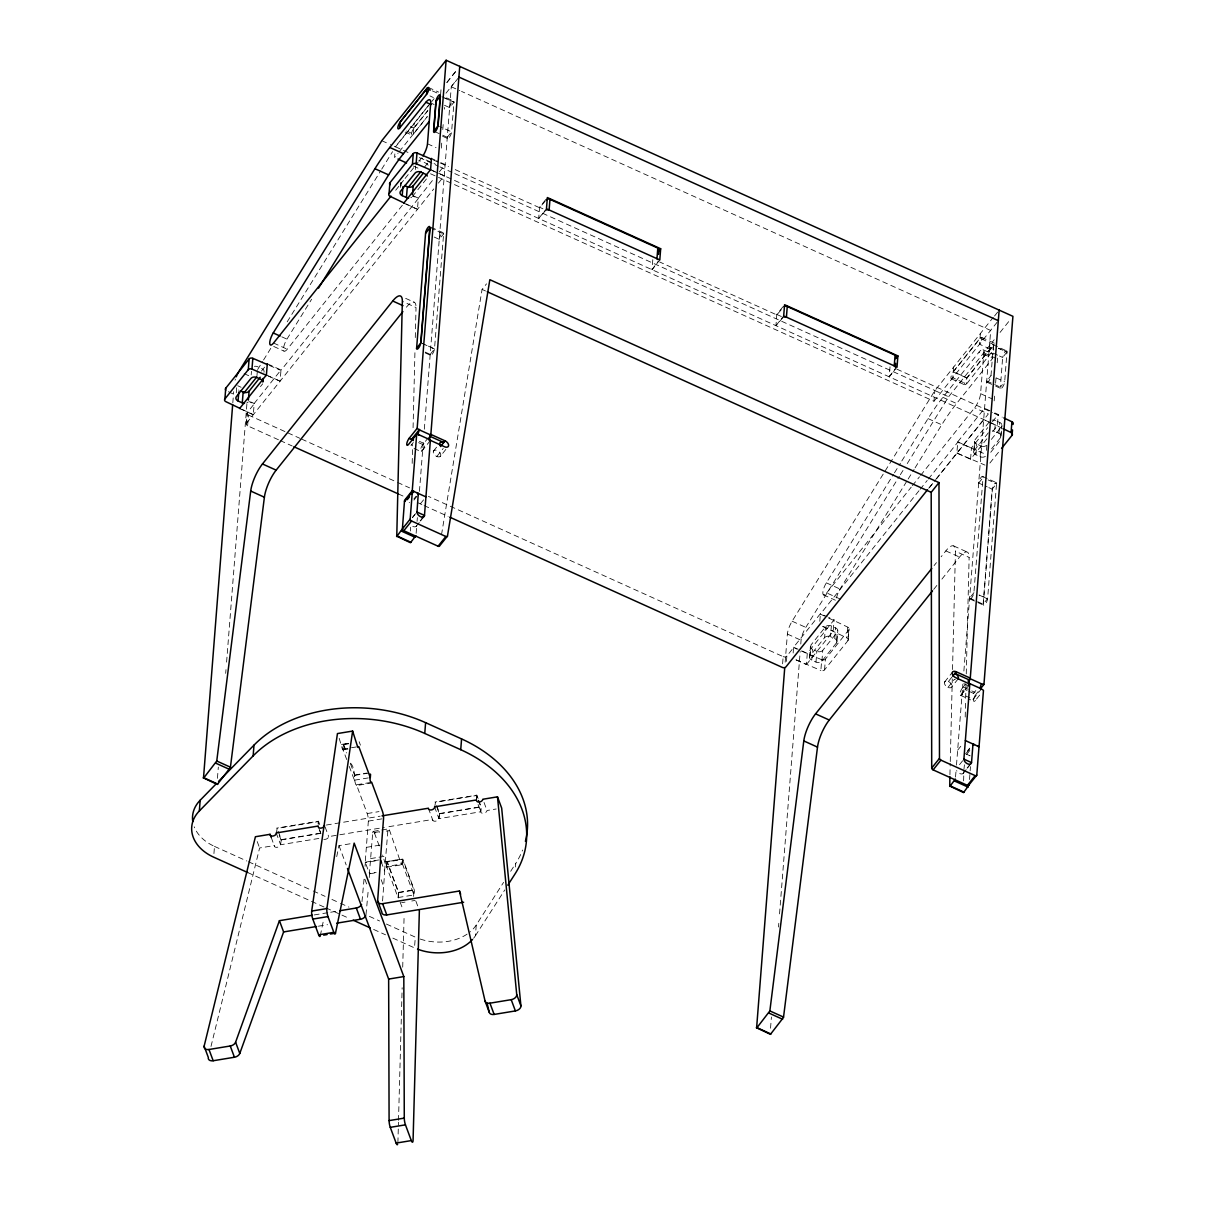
<?xml version="1.0" encoding="UTF-8"?>
<svg xmlns="http://www.w3.org/2000/svg" width="1205" height="1205" viewBox="0 0 1205 1205"><rect width="100%" height="100%" fill="white"/><g stroke="black" fill="none" stroke-linecap="round" stroke-linejoin="round"><path stroke-width="0.75" stroke-dasharray="5 3.75" d="M410.528 531.013L410.619 527.263M412.185 463.398L412.652 444.615M413.074 427.715L414.972 350.715M415.288 337.566L416.026 307.516L402.334 301.34M949.932 774.71L950.218 763.443M950.263 761.575L952.296 678.927M952.522 669.543L955.445 551.227A21.75 6.597 -65.7 0 0 945.835 550.896L941.135 556.77M963.623 780.9L963.91 769.634M965.205 717.05L965.612 700.15M965.657 698.267L965.988 685.118M966.259 673.851L969.136 557.403L955.445 551.227M397.891 1142.777L398.463 1122.232M398.509 1120.364L402.154 987.723M402.711 967.178L404.142 914.881M350.625 763.172C356.319 769.664 352.809 779.138 356.288 785.6L371.471 783.084M413.631 896.415L413.872 889.847L402.545 859.436L387.377 861.937L398.689 892.348L398.448 898.915M382.572 900.979L384.726 871.305L381.142 861.665M369.257 877.526L369.543 873.806L365.22 862.193L368.353 821.102A5.438 1.19 80.6 0 0 367.194 813.556L356.499 784.786L371.682 782.286M232.806 402.922L233.68 391.685M236.285 392.77L236.707 387.392A4.353 3.178 4.5 0 0 238.906 390.209M217.442 778.34L218.316 767.088M225.697 673.384L225.998 669.634M226.585 662.132L246.935 403.494M246.242 424.07L247.1 413.315M278.46 439.765L247.612 425.832A2.711 1.973 4.5 0 1 246.603 423.091L247.447 412.336L254.15 403.946L249.315 401.657M251.182 374.891L251.468 371.306M213.933 853.562L214.49 846.392A43.501 31.707 4.5 0 1 194.201 826.811M247.612 425.832L248.471 415.077A2.711 1.973 4.5 0 1 247.447 412.336M239.614 408.525L253.306 414.701L254.18 403.494L280.991 369.965L267.299 363.774M256.966 375.704L257.388 370.327M268.519 376.201L280.102 381.172L280.991 369.965M318.858 838.454L280.614 844.75L281.006 839.93L277.873 831.495M318.24 824.446L318.482 821.223L276.608 828.136M346.694 759.512L342.853 749.164L343.229 744.329L348.531 743.455M394.848 153.954L394.562 157.539L398.087 153.14M400.437 187.408L400.858 182.03A4.353 3.178 4.5 0 0 402.154 184.32M368.263 777.918L354.406 780.192L354.782 775.372L350.294 763.307M401.009 185.841L401.295 182.256M413.33 134.056L414.174 123.302M415.333 169.528L415.62 165.944M365.07 866.275L365.356 862.554L378.852 860.34M403.765 203.163L417.457 209.339L418.346 198.132L433.499 179.184M379.454 831.721L372.707 832.836L369.408 873.444L376.156 872.33M440.985 89.773L440.608 94.517L430.396 90.044M441.316 148.11L441.904 140.699M442.777 129.553L443.214 123.995M384.591 870.944L387.889 830.335A5.438 1.19 80.6 0 1 389.622 830.531L401.476 864.708L402.545 859.436M386.504 866.515L386.895 861.68L402.801 859.06L414.354 890.103L413.963 894.923L398.057 897.544L386.504 866.515L402.425 863.895L402.801 859.06M416.132 533.348L416.779 525.064A4.353 2.666 38.6 0 1 412.758 526.404M417.066 521.388L417.367 517.638M419.43 491.384L423.437 440.428M424.326 429.206L451.273 86.775L459.045 77.045M425.079 352.056L430.215 354.375A4.368 1.326 -65.7 0 0 432.143 354.36A4.368 1.326 -65.7 0 0 434.493 349.013L443.606 233.906L431.556 228.573M442.115 96.822L453.969 102.169L451.589 131.932A4.338 1.31 -65.7 0 1 449.209 137.566A4.338 1.31 -65.7 0 1 447.296 137.28L433.604 131.104M398.057 897.544L398.433 892.724L386.895 861.68M478.686 800.18L481.202 806.928L480.825 811.748L438.951 818.647L439.328 813.827L436.195 805.407M476.562 798.343L476.819 795.134L434.945 802.033M473.595 938.258A43.501 31.707 4.5 0 0 475.418 935.728L476.261 924.973L503.585 882.346M545.413 210.724L538.695 218.482L539.584 207.275L546.242 198.93M515.454 866.982L515.74 863.398A130.502 95.135 4.5 0 0 522.593 850.052M659.798 259.949L652.026 269.679L652.899 258.473M782.723 317.849L775.96 325.666L776.803 314.445L783.461 306.1M782.602 663.819L783.16 656.635L428.408 496.37M785.163 662.193L787.377 634.071A11.779 3.57 -65.7 0 1 792.122 621.208L934.914 390.586L993.297 317.322M786.443 661.409L786.865 656.032L793.568 647.642L796.866 649.073M793.146 653.035L793.598 647.206L820.409 613.676L827.248 616.764M770.537 1028.226L771.426 1016.99M778.505 927.022L778.807 923.271M779.545 913.902L800.195 651.498M800.783 644.012L801.069 640.262A11.779 3.57 -65.7 0 1 805.814 627.383L899.367 476.306M796.144 659.963L806.416 664.603L807.29 653.396L834.101 619.852L828.965 617.532M809.549 657.343L810.393 646.588M810.122 655.776L810.965 645.006L825.44 626.901A4.353 3.178 4.5 0 1 831.36 625.937L835.607 627.85A4.353 3.178 4.5 0 1 837.234 632.233L836.39 643.003L821.915 661.108A4.353 3.178 4.5 0 1 815.996 662.072L811.748 660.159A4.353 3.178 4.5 0 1 810.122 655.776L824.597 637.671L825.44 626.901M811.748 660.159L812.592 649.405A4.353 3.178 4.5 0 1 810.965 645.006M815.996 662.072L816.839 651.318L812.592 649.405M819.807 621.283L820.409 613.676M828.422 617.939L847.763 627.127A2.711 1.988 4.5 0 1 848.772 629.869L847.928 640.638L824.551 669.875A2.711 1.988 4.5 0 1 820.861 670.477L821.705 659.722L798.523 649.781M821.915 661.108L822.759 650.339L837.234 632.233M824.551 669.875L825.41 659.105L848.772 629.869M836.39 643.003A4.353 3.178 4.5 0 0 834.749 638.605L830.516 636.692L831.36 625.937M806.416 664.603L833.212 631.058L834.101 619.852M834.749 638.605L835.607 627.85M836.948 641.422L837.806 630.667M847.928 640.638A2.711 1.988 4.5 0 0 846.904 637.882L847.763 627.127M848.29 639.644L849.133 628.889M897.017 367.118L889.245 376.849L890.118 365.642M430.531 173.776L933.98 401.235L934.824 390.48L453.637 173.083M953.622 366.953L952.778 377.722L966.53 383.988L993.146 350.369L993.613 344.359L966.847 377.858L966.38 383.868A4.338 1.31 -65.7 0 1 964.618 383.702A4.338 1.31 -65.7 0 1 966.997 378.069L993.764 344.57A4.338 1.31 -65.7 0 1 994.306 343.982M986.88 438.816L970.567 459.226L956.875 453.05L957.749 441.843L984.56 408.299L993.116 412.17M970.567 459.226L971.441 448.019L987.769 427.609M980.388 333.469L979.545 344.223L993.297 350.504A4.338 1.31 -65.7 0 0 993.854 349.706M973.715 451.98L974.559 441.226M985.389 456.379A4.353 3.178 4.5 0 1 980.147 456.71L975.914 454.797A4.353 3.178 4.5 0 1 974.273 450.414L975.116 439.644L989.591 421.539M920.62 475.388L974.649 407.802A10.875 3.299 -65.7 0 0 980.584 393.674L983.807 352.854A10.875 3.299 -65.7 0 0 979.017 352.131L942.897 397.334A102.787 31.179 -65.7 0 0 928.046 418.602L901.385 461.651M975.914 454.797L976.758 444.043A4.353 3.178 4.5 0 1 975.116 439.644M980.147 456.71L980.99 445.955L976.758 444.043M955.535 777.044L956.062 770.417M956.484 765.1L962.855 684.124M963.88 671.034L990.691 330.471L461.545 91.414M973.971 592.634L969.618 598.072A4.368 1.326 -65.7 0 0 971.546 598.057A4.368 1.326 -65.7 0 0 973.896 592.724L983.024 477.602A4.338 1.31 -65.7 0 0 981.051 477.406A4.338 1.31 -65.7 0 0 978.671 483.039L987.241 486.91M997.604 355.174L989.049 351.303A4.338 1.31 -65.7 0 1 991.429 345.669A4.338 1.31 -65.7 0 1 993.327 345.956L990.992 375.629A4.338 1.31 -65.7 0 1 988.627 381.277A4.338 1.31 -65.7 0 1 986.714 380.991L991.052 375.568M986.488 450.354L986.91 444.976M964.015 768.775L964.422 764.798M994.577 396.144L994.276 399.849A10.875 3.299 -65.7 0 1 994.155 400.888M995.601 383.16L996.174 375.734M997.198 362.75L997.499 359.045A10.875 3.299 -65.7 0 0 997.529 358.126M991.64 448.772L1000.542 437.626A4.353 3.178 4.5 0 0 998.915 433.243L994.667 431.33L995.511 420.56A4.353 3.178 4.5 0 0 992.212 420.153M969.528 779.545L970.447 766.636M987.603 598.9L979.032 595.044L987.467 598.734L983.129 604.172L992.182 489.14L996.535 483.702L987.603 598.9A4.368 1.326 -65.7 0 1 985.253 604.247A4.368 1.326 -65.7 0 1 983.31 604.262L992.378 489.23A4.338 1.31 -65.7 0 1 994.743 483.582A4.338 1.31 -65.7 0 1 996.655 483.868L988.085 479.891M992.709 431.526L997.363 425.696L998.252 414.49L994.833 412.938M998.915 433.243L999.758 422.488L995.511 420.56M986.714 380.991L1000.406 387.167A4.338 1.31 -65.7 0 0 1002.319 387.453A4.338 1.31 -65.7 0 0 1004.684 381.819L1006.973 352.011L998.478 348.185M1000.542 437.626L1001.385 426.871A4.353 3.178 4.5 0 0 1001.822 426.118M1001.114 436.059L1001.958 425.305M361.997 901.596L364.196 877.406L367.781 887.046M366.004 914.716L368.384 888.657M348.772 743.756L343.711 744.585L342.627 749.856L339.177 738.228M387.377 861.937L386.293 867.208L382.633 855.023M276.352 833.288L277.15 828.392L318.195 821.614L318.225 826.374L320.62 832.806M278.355 831.601L281.337 839.644L280.539 844.539A3.269 2.109 -20.4 0 1 277.225 847.281A3.269 2.109 -20.4 0 1 274.258 845.564L259.602 847.989L210.98 1046.512M434.674 807.184L435.472 802.289L476.517 795.526L477.707 798.734M436.677 805.512L439.659 813.541L438.861 818.436A3.269 2.109 -20.4 0 1 435.547 821.177A3.269 2.109 -20.4 0 1 432.58 819.475L386.202 827.112M441.512 534.719L482.075 289.411L486.519 283.853M320.304 935.698L323.347 920.982M336.707 856.65L338.997 845.624L350.791 843.681M356.288 785.6L356.499 784.786M257.629 369.543L262.554 361.59M263.549 360.009L271.426 347.281M287.182 321.84L380.735 170.749M381.714 169.152L392.544 151.664M402.35 205.242L287.257 349.224A8.706 2.636 -65.7 0 1 283.416 349.45A8.706 2.636 -65.7 0 1 286.941 339.147L311.613 299.277M840.367 599.111L826.675 592.92A8.706 2.636 -65.7 0 1 822.819 593.161A8.706 2.636 -65.7 0 1 826.344 582.843L893.492 474.409M894.472 472.812L900.406 463.247M900.346 474.71L903.313 469.935M907.245 463.579L948.606 396.776L994.215 339.735M836.601 597.966A8.706 2.636 -65.7 0 1 840.036 589.034L907.184 480.599M908.163 479.003L914.098 469.438M915.077 467.841L941.738 424.793A102.787 31.179 -65.7 0 1 956.589 403.524L992.709 358.322L979.017 352.131M510.679 871.29L515.74 863.398M475.418 935.728L504.775 889.938M652.026 269.679L657.975 261.575M889.245 376.849L895.24 368.7M428.167 105.799L395.421 146.769L409.113 152.96M446.844 82.437L456.228 70.688M430.577 103.012L395.496 146.889L390.375 144.57M431.752 101.536L434.086 98.614M446.95 82.527L456.303 70.824M427.79 110.559L413.797 128.046L410.408 126.51M399.262 151.664L427.323 116.569L413.42 134.101A4.338 1.31 -65.7 0 1 411.523 133.815A4.338 1.31 -65.7 0 1 413.887 128.167L427.85 110.709M446.001 93.192L456.559 79.982M444.509 105.287L449.631 107.606L453.969 102.169L441.934 96.837M395.707 190.239L399.217 185.826M400.391 184.35L403.916 179.952M405.091 178.476L418.014 162.314M419.189 160.852L421.539 157.915L435.231 164.091M447.296 137.295L451.634 131.857L439.599 126.51M261.47 371.065L264.964 366.697M424.461 167.164L429.116 161.334M260.461 386.594L262.69 383.808M412.381 196.551L426.856 178.445A4.353 3.178 4.5 0 0 427.278 177.692M439.313 171.893L445.142 164.603L436.587 160.732M246.603 423.091L433.77 188.929M438.439 183.1L444.268 175.81L432.685 170.839M434.131 237.024L439.268 239.343L443.606 233.906M538.695 218.482L546.468 208.751M430.215 354.375L434.553 348.938L422.654 343.561M413.315 442.521L411.026 445.383A4.353 1.326 -65.7 0 0 411.583 444.585M428.513 437.46L422.819 444.57L417.969 442.371M430.381 440.473L422.352 450.504L419.114 449.043M433.469 451.107L440.337 442.506M436.812 456.499L443.244 448.441M440.202 456.484A4.353 2.666 38.6 0 0 437.279 450.55A4.353 2.666 38.6 0 0 433.664 453.532A4.353 2.666 38.6 0 0 440.202 456.484L448.411 446.212M413.887 498.93L416.087 496.174M413.918 500.105L418.361 494.562M420.44 503.75L423.738 499.623M412.426 517.472L414.625 514.731M412.547 517.563L416.99 512.005M420.108 520.982L422.322 518.195M416.147 526.404L419.476 522.232M420.59 520.846L423.919 516.674M775.915 325.651L783.687 315.921M994.547 315.996L999.231 310.137M952.839 377.798A4.338 1.31 -65.7 0 1 950.926 377.526A4.338 1.31 -65.7 0 1 953.306 371.878L980.072 338.394A4.338 1.31 -65.7 0 1 981.985 338.68A4.338 1.31 -65.7 0 1 979.605 344.314M933.98 401.235L998.312 320.756M1000.06 332.414L1010.573 319.25M989.049 351.303L993.387 345.88M1006.973 352.011L1002.635 357.448L1000.406 387.167L1004.639 381.699M826.675 592.92L911.221 487.136M912.396 485.66L919.445 476.849M918.978 490.751L820.364 614.113L826.811 617.171M920.153 489.275L927.202 480.464M928.377 479.003L957.719 442.28L985.856 454.36M928.693 488.296L934.568 480.946M935.743 479.485L983.672 419.506L988.507 421.81M929.612 487.438L935.487 480.102M936.662 478.626L988.341 413.978L974.649 407.802M992.423 421.78L998.252 414.49M974.273 450.414L988.748 432.309M991.369 439.403L1001.385 426.871M990.721 452.282L1000.075 440.593M989.877 463.051L1000.406 449.887M978.671 483.039L983.024 477.602M934.101 565.582L936.436 562.645M933.709 589.381L937.219 584.982M941.918 579.108L959.526 557.087A21.75 6.597 -65.7 0 1 969.136 557.403M944.6 682.03L952.809 671.757M958.201 678.822L951.332 687.407A4.353 2.666 38.6 0 1 944.795 684.455A4.353 2.666 38.6 0 1 948.41 681.473L952.703 676.11M947.943 687.422L954.39 679.364A4.353 2.666 38.6 0 0 955.369 679.71M965.777 683.838L962.238 688.266L967.088 690.465M969.784 684.169L961.771 694.201L969.859 697.861M975.854 690.525L973.565 693.387A4.353 1.326 -65.7 0 1 975.478 693.673A4.353 1.326 -65.7 0 1 973.098 699.322L975.463 700.391L980.042 694.667M975.463 700.391A4.353 1.326 -65.7 0 1 973.55 700.105A4.353 1.326 -65.7 0 1 975.929 694.457L978.219 691.595M973.098 699.322L981.126 689.29M957.644 750.203L962.057 744.705M967.495 750.911L969.694 748.154M966.47 752.914L969.799 748.742M966.711 754.3L970.055 750.143M959.511 764.678L963.955 759.12M967.073 768.097L970.402 763.925M963.111 773.52L966.44 769.347M967.555 767.962L970.884 763.789M545.142 201.25L539.554 207.712L455.234 169.619M781.307 309.7L776.803 314.912L659.662 261.982M341.482 744.449L348.23 743.334M342.853 749.164L358.759 746.543M343.018 749.902L351.453 748.516M355.023 774.996L366.832 773.053M354.782 775.372L368.926 773.038M367.194 813.556L379.003 811.598M326.359 825.033L380.162 816.177M368.353 821.102L383.536 818.602M281.337 839.644L320.59 833.167M439.659 813.541L480.705 806.778L480.735 811.537A3.269 2.109 -20.4 0 0 483.702 813.239A3.269 2.109 -20.4 0 0 487.016 810.498L496.174 808.992M281.006 839.93L322.88 833.016M439.328 813.827L481.202 806.928M323.829 839.298A3.269 2.109 -20.4 0 0 328.694 836.601L337.972 835.065M339.825 834.764L384.35 827.413M373.339 831.375L380.087 830.26M381.774 829.989L388.522 828.874M372.707 832.836A5.438 1.19 80.6 0 1 374.439 833.032L379.5 832.203M386.248 831.089L389.622 830.531M366.395 847.356L379.891 845.127M370.583 858.608L377.331 857.493M379.018 857.207L385.751 856.107M365.22 862.193L378.716 859.978M385.148 861.801L400.331 859.286M386.669 867.254L401.852 864.753M369.543 873.806L376.291 872.706M398.689 892.348L413.872 889.847M398.433 892.724L414.354 890.103M314.204 914.941L328.844 912.531M330.682 912.23L338.003 911.025M401.642 902.666L405.016 902.108M411.764 900.994L415.138 900.436M318.391 926.193L327.534 924.687M433.529 160.084L438.484 162.208M440.141 162.916L448.486 166.576M956.875 453.05L985.012 465.115M269.363 365.446L280.961 370.417L418.301 198.584L413.481 196.279M796.023 659.828L820.861 670.477M451.273 86.775L459.828 90.631M428.408 87.468L438.68 92.107M981.518 337.355L995.21 343.546M993.764 344.57L980.027 338.213L953.245 371.712L966.847 377.858M446.618 97.846L453.457 100.949M992.875 344.645L1006.567 350.836M998.463 348.275L1007.019 352.146A4.338 1.31 -65.7 0 0 1005.121 351.86A4.338 1.31 -65.7 0 0 1002.741 357.493L999.231 355.912M429.944 95.918L433.348 97.53M983.054 349.721L993.312 354.36M430.697 102.967L434.116 104.504M983.807 352.854L995.782 358.262M996.143 377.858L1004.684 381.819M442.627 136.27L447.763 138.605M987.181 382.301L994.02 385.389M995.737 386.172L1000.873 388.492M410.468 126.63L413.887 128.167M953.306 371.878L966.997 378.069M406.537 130.983L413.42 134.101M405.136 132.038L411.974 135.126M951.393 378.837L965.085 385.013M427.489 143.787L436.044 147.643M980.584 393.674L992.574 399.081M431.45 158.412L434.885 159.964M539.584 207.275L542.958 208.796M776.803 314.445L781.879 316.734M896.836 369.137L992.574 412.577M419.385 157.599L438.228 166.109M439.93 166.893L451.92 172.3M381.804 140.699L388.658 143.802M934.914 390.586L948.606 396.776M942.897 397.334L956.589 403.524M430.577 169.619L997.363 425.696M413.405 166.049L418.542 168.369M928.046 418.602L941.738 424.793M413.21 195.812L418.346 198.132M957.749 441.843L971.441 448.019M431.104 227.263L443.079 232.67M982.497 476.382L996.189 482.557M988.808 487.618L992.378 489.23M482.075 289.411L485.495 290.962M405.648 298.358L414.204 302.214M953.622 545.925L967.314 552.101M945.835 550.896L959.526 557.087M422.503 343.606L434.493 349.013M969.618 598.072L983.31 604.262M425.32 352.96L430.456 355.279M969.874 598.975L983.566 605.166M281.804 336.828L286.941 339.147M826.344 582.843L840.036 589.034M273.565 343.033L287.257 349.224M273.701 346.453L283.958 351.092M823.377 594.803L835.351 600.211M963.804 683.627L968.519 685.75M419.415 441.346L424.265 443.545M963.684 687.242L970.161 690.164M971.772 690.902L975.011 692.363M968.715 691.203L975.929 694.457M266.41 374.981L280.102 381.172M822.94 626.419L833.212 631.058M414.068 448.441L420.906 451.529M960.325 695.24L970.597 699.879M244.148 373.64L249.284 375.96M792.122 621.208L805.814 627.383M237.701 385.736L241.121 387.272M787.377 634.071L801.069 640.262M250.761 401.958L254.18 403.494M793.598 647.206L800.451 650.293M802.153 651.077L807.29 653.396M248.471 415.077L286.172 432.113M287.89 432.881L299.879 438.304M301.596 439.072L395.843 481.654M397.56 482.437L409.564 487.859M280.178 440.548L292.182 445.971M398.433 493.975L403.57 496.294M417.276 502.485L422.428 504.805M424.13 505.588L448.124 516.418M965.295 753.667L969.829 755.716M214.49 846.392L246.829 861.003M248.531 861.771L311.508 890.224M313.21 890.992L325.124 896.369M331.932 899.442L338.741 902.515M340.443 903.283L348.953 907.139M369.378 916.357L379.59 920.982M386.398 924.054L415.318 937.129L414.475 947.883L392.348 937.882M247.688 872.525L324.281 907.124M325.983 907.907L349.796 918.662M373.625 929.432L385.54 934.809M994.185 413.345L1002.244 417.171M990.118 422.578L1001.4 427.926M406.175 203.991L417.457 209.339M822.744 626.404L846.904 637.882M228.378 391.7L234.824 394.758M242.024 409.354L253.306 414.701M484.033 802.455L487.016 810.498M476.819 795.134L478.069 798.508M478.31 800.346L480.705 806.778M478.084 804.533L481.066 812.577M434.553 806.853L438.951 818.647M428.393 808.224L432.911 820.515M359.15 741.708L360.431 745.157M402.425 863.895L413.963 894.923M415.906 901.189L418.225 907.395M343.711 744.585L346.227 751.348M343.229 744.329L346.438 752.959M374.439 833.032L379.485 846.573M400.15 902.138L403.042 909.896M349.269 766.395L354.406 780.192M381.172 879.725L383.551 886.157M338.997 845.624L346.181 864.934M325.109 826.946L328.694 836.601M318.482 821.223L319.747 824.597M319.762 830.637L320.952 833.845M276.231 832.956L280.614 844.75M271.276 837.535L274.589 846.618M257.207 841.557L259.602 847.989M476.517 795.526L476.532 798.689M235.05 380.208A11.779 3.57 -65.7 0 1 235.397 379.093M439.268 239.343A4.338 1.31 -65.7 0 1 441.632 233.695A4.338 1.31 -65.7 0 1 443.545 233.981M406.416 307.2A21.75 6.597 -65.7 0 1 416.026 307.516M449.631 107.606A4.338 1.31 -65.7 0 1 452.011 101.973A4.338 1.31 -65.7 0 1 453.924 102.259M444.359 107.456A10.875 3.299 -65.7 0 1 444.389 109.158M476.261 924.973A43.501 31.707 4.5 0 1 469.83 932.113M467.103 934.131A43.501 31.707 4.5 0 1 416.825 937.776M963.744 772.254A4.353 2.666 38.6 0 1 960.716 773.866A4.353 2.666 38.6 0 1 956.574 770.567M969.739 755.671A1.747 1.069 38.6 0 1 970.13 755.881M409.173 502.41A1.747 1.069 38.6 0 1 409.564 502.621M948.41 681.473A4.353 2.666 38.6 0 1 951.332 687.407M411.688 197.183A4.353 3.178 4.5 0 1 410.8 197.665M248.215 401.913A4.353 3.178 4.5 0 1 246.648 403.027M824.597 637.671A4.353 3.178 4.5 0 1 830.516 636.692M992.498 430.833A4.353 3.178 4.5 0 1 994.667 431.33M825.41 659.105A2.711 1.988 4.5 0 1 821.705 659.722M786.865 656.032A2.711 1.988 4.5 0 1 783.16 656.635M428.106 165.281A4.353 3.178 4.5 0 0 426.058 163.293L421.825 161.38A4.353 3.178 4.5 0 0 418.527 160.958M263.97 372.3A4.353 3.178 4.5 0 0 261.907 368.655L257.674 366.742A4.353 3.178 4.5 0 0 254.376 366.32M986.232 445.609A4.353 3.178 4.5 0 1 980.99 445.955M999.758 422.488A4.353 3.178 4.5 0 1 1001.792 424.476M822.759 650.339A4.353 3.178 4.5 0 1 816.839 651.318M422.352 450.504A4.353 1.326 -65.7 0 0 424.567 443.726A4.353 1.326 -65.7 0 0 420.846 448.381A4.353 1.326 -65.7 0 0 422.352 450.504M961.771 694.201A4.353 1.326 -65.7 0 0 963.97 687.437A4.353 1.326 -65.7 0 0 960.264 692.077A4.353 1.326 -65.7 0 0 961.771 694.201"/><path stroke-width="1.5" d="M980.509 688.718L983.943 684.425L1012.923 316.328L446.121 60.25L417.156 428.347L419.476 429.929A4.097 1.25 -65.7 0 0 418.24 433.68A4.097 1.25 -65.7 0 0 419.084 434.824L416.689 434.282L412.246 490.691L404.549 500.316L402.395 528.859L396.761 536.541L402.334 301.34A21.75 6.597 -65.7 0 0 392.725 301.009L262.464 463.97A21.75 6.597 -65.7 0 0 250.7 491.038L216.749 761.018L203.479 778.294L232.655 404.805M949.751 786.368L949.886 776.592M419.37 910.498L413.074 1140.276A5.438 1.19 80.6 0 1 411.312 1140.593L396.144 1143.093L390.269 1127.338A5.438 1.19 80.6 0 1 389.095 1120.605L388.643 979.078L347.477 868.459M370.116 774.213C369.694 775.689 369.815 784.229 371.682 782.286L382.377 811.055A5.438 1.19 80.6 0 1 383.536 818.602L380.403 859.692L381.593 862.916M463.654 902.244L386.775 914.926A5.438 3.525 -20.4 0 1 381.834 912.11L377.647 900.858L380.539 860.054M240.413 408.585L225.922 401.702A2.711 1.988 4.5 0 1 224.898 398.945L225.742 388.191L249.119 358.954A2.711 1.988 4.5 0 1 252.824 358.337L267.721 364.723M247.688 872.525L213.647 857.147A43.501 31.707 4.5 0 1 199.337 810.98L200.181 800.225L215.936 784.109M244.479 403.389A4.353 3.178 4.5 0 1 242.295 402.892L238.063 400.979L238.771 392.002M242.295 402.892L243.154 392.122L240.322 390.857M224.898 398.945L248.275 369.709L249.119 358.954M248.366 400.12L249.074 391.158L260.205 377.225M266.862 375.493L251.966 369.107L252.824 358.337M262.841 382.015L263.112 378.43M267.299 363.774L266.41 374.981L239.614 408.525M199.337 810.98L253.14 755.897L253.984 745.142A130.502 95.135 4.5 0 1 425.606 722.669L461.575 738.921A130.502 95.135 4.5 0 1 525.41 841.346M404.564 203.223L390.074 196.325A2.711 1.988 4.5 0 1 389.049 193.583L389.893 182.829L413.27 153.592A2.711 1.988 4.5 0 1 416.975 152.975L431.872 159.361M426.495 94.427A4.338 1.31 -65.7 0 0 428.875 88.778A4.338 1.31 -65.7 0 0 426.962 88.492L400.196 121.991A4.338 1.31 -65.7 0 0 397.831 127.625A4.338 1.31 -65.7 0 0 399.729 127.911L400.211 121.901L427.007 88.372L430.396 90.044M408.631 198.027A4.353 3.178 4.5 0 1 406.462 197.53L402.214 195.617L402.922 186.639M406.462 197.53L407.305 186.76L404.473 185.495M389.049 193.583L412.426 164.347L413.27 153.592M412.517 194.758L413.225 185.796L423.241 173.249M431.029 170.131L416.132 163.729L416.975 152.975M370.568 774.363L370.312 777.571L358.759 746.543M427.007 88.372L426.54 94.382L399.729 127.911M431.45 158.412L430.577 169.619L403.765 203.163M977.511 745.94A1.747 1.069 38.6 0 1 978.927 747.808L976.773 775.131A1.747 1.069 38.6 0 1 975.176 775.628L940.894 760.144A1.747 1.069 38.6 0 1 939.478 758.352L938.981 482.603L489.848 279.696L447.462 536.059L439.689 545.79A1.747 1.069 38.6 0 1 438.093 546.211L403.811 530.727A1.747 1.069 38.6 0 1 402.395 528.859L410.167 519.129L412.321 491.821A1.747 1.069 38.6 0 1 413.918 491.324L411.703 494.095M418.286 493.417L416.99 512.005A4.353 2.666 38.6 0 0 420.53 516.689A4.353 2.666 38.6 0 0 424.552 515.424L422.277 518.18M429.221 440.578L429.462 437.596M459.753 66.29L430.803 435.05A4.097 1.25 -65.7 0 0 429.567 438.801A4.097 1.25 -65.7 0 0 430.411 439.945L424.476 515.424L416.825 511.974M507.802 885.208L514.896 874.152A130.502 95.135 4.5 0 0 460.732 749.691L424.763 733.438L425.606 722.669M460.732 749.691L461.575 738.921M546.257 199.97A2.711 1.988 4.5 0 1 549.962 199.352L549.103 210.107A2.711 1.988 4.5 0 0 546.392 210.032M549.962 199.352L657.81 248.079L656.951 258.834A2.711 1.988 4.5 0 1 657.96 259.602M658.548 254.406L658.819 250.821A2.711 1.988 4.5 0 0 657.81 248.079M660.671 248.742L659.798 259.949L546.468 208.751L547.356 197.545L660.671 248.742L658.457 251.514M783.988 306.703A2.711 1.988 4.5 0 1 787.257 306.492L786.413 317.246A2.711 1.988 4.5 0 0 783.702 317.156M931.751 568.519L815.574 713.857A21.75 6.597 -65.7 0 0 803.795 740.924L769.859 1010.92L756.589 1028.196L784.726 667.811M787.257 306.492L895.074 355.189L894.231 365.959A2.711 1.988 4.5 0 1 895.225 366.712M895.39 366.907L895.661 363.308M897.891 355.912L897.017 367.118L783.687 315.921L784.576 304.714L897.891 355.912L895.677 358.698M968.519 685.75L968.986 679.816L954.857 673.429A4.353 2.666 38.6 0 1 958.201 678.822M999.156 309.986L970.221 678.746A4.097 1.25 -65.7 0 0 968.986 682.512A4.097 1.25 -65.7 0 0 969.829 683.657L963.895 759.135L971.531 762.584L972.992 744.027M983.943 684.425L981.548 683.868A4.097 1.25 -65.7 0 0 980.313 687.618A4.097 1.25 -65.7 0 0 981.156 688.763L983.476 690.36L979.047 746.769L965.356 740.578M1001.566 448.426L1012.08 435.261A2.711 1.988 4.5 0 0 1011.07 432.52L1011.914 421.765L1003.855 417.939M1012.08 435.261L1012.516 429.884M203.299 777.782L217.337 784.455L230.381 767.555L264.392 497.228A21.75 6.597 -65.7 0 1 276.156 470.146L402.892 311.598M756.409 1027.669L770.447 1034.342L783.491 1017.442L817.502 747.115A21.75 6.597 -65.7 0 1 829.266 720.033L932.534 590.842M320.304 935.698A5.438 1.19 80.6 0 1 318.662 934.839L312.803 919.084A5.438 1.19 80.6 0 1 311.688 911.07L337.445 733.574L352.628 731.074L357.81 747.356L358.397 746.603M411.312 1140.593L405.452 1124.837A5.438 1.19 80.6 0 1 404.277 1118.104L403.811 976.577L354.165 843.123L335.487 933.197A5.438 1.19 80.6 0 1 333.83 932.339L327.971 916.583A5.438 1.19 80.6 0 1 326.871 908.57L352.628 731.074M969.106 784.892L963.563 792.604L949.661 785.976M312.366 915.243L279.424 920.68L283.612 931.932L239.78 1053.456A5.438 3.525 -20.4 0 1 234.433 1057.237L213.18 1060.746A5.438 3.525 -20.4 0 1 208.314 1057.433L204.127 1046.181L255.415 836.737L270.071 834.312A3.269 2.109 -20.4 0 0 273.038 836.029A3.269 2.109 -20.4 0 0 276.352 833.288M955.354 779.048L949.871 786.428M204.127 1046.181A5.438 3.525 -20.4 0 0 208.992 1049.495L230.245 1045.985A5.438 3.525 -20.4 0 0 235.593 1042.205L279.424 920.68M415.83 535.743L410.453 542.717L396.55 536.089M391.007 196.114L273.565 343.033A8.706 2.636 -65.7 0 1 269.724 343.274A8.706 2.636 -65.7 0 1 273.234 332.957L374.936 168.715A102.787 31.179 -65.7 0 1 389.787 147.447L425.922 102.244A10.875 3.299 -65.7 0 1 430.697 102.967L427.489 143.787A10.875 3.299 -65.7 0 1 422.94 155.927M318.527 288.115L388.628 174.891A102.787 31.179 -65.7 0 1 403.479 153.638L429.116 121.554M446.121 60.25L381.804 140.699L239.012 371.321A11.779 3.57 -65.7 0 0 236.24 376.804M243.982 392.935L256.816 376.909M408.149 187.573L420.967 171.532M425.666 233.198L430.004 227.76L420.952 342.792L416.614 348.23L425.576 233.152A4.338 1.31 -65.7 0 1 427.941 227.519A4.338 1.31 -65.7 0 1 429.854 227.805L420.801 342.822A4.368 1.326 -65.7 0 1 418.451 348.17A4.368 1.326 -65.7 0 1 416.523 348.185M416.689 434.282L408.661 444.314A4.353 1.326 -65.7 0 1 406.748 444.027A4.353 1.326 -65.7 0 1 409.128 438.379L417.156 428.347M409.128 438.379L411.492 439.448L419.506 429.417M440.503 446.528L445.052 440.834A4.353 2.666 38.6 0 1 448.606 445.504A4.353 2.666 38.6 0 1 444.585 446.769L430.456 440.382M412.321 491.821L404.549 501.551A1.747 1.069 38.6 0 1 404.79 501.054M407.26 499.653L409.489 496.882M403.811 530.727L411.583 521.012L445.865 536.496A1.747 1.069 38.6 0 0 447.462 536.059M438.093 546.211L445.865 536.496M927.519 489.757L786.022 666.787A2.711 1.988 4.5 0 1 782.316 667.404L449.842 517.201M976.773 775.131L969.001 784.847A1.747 1.069 38.6 0 1 967.404 785.359L933.122 769.875A1.747 1.069 38.6 0 1 931.706 768.067L931.194 492.333L938.981 482.603M952.703 676.11L956.198 671.757L970.326 678.144L967.961 681.111M931.706 768.067L939.478 758.352M933.122 769.875L940.894 760.144M967.404 785.359L975.176 775.628M218.557 781.412L253.984 745.142M276.231 832.956L318.105 826.058M434.553 806.853L476.427 799.954M382.015 815.86L428.393 808.224A3.269 2.109 -20.4 0 0 431.36 809.926A3.269 2.109 -20.4 0 0 434.674 807.184M377.647 900.858A5.438 3.525 -20.4 0 0 382.588 903.675L459.467 890.992L485.073 1001.084L489.26 1012.336A5.438 3.525 -20.4 0 0 494.14 1014.429L515.394 1010.92A5.438 3.525 -20.4 0 0 520.922 1005.904L501.672 808.088L497.484 796.836L482.828 799.246A3.269 2.109 -20.4 0 1 479.515 801.988A3.269 2.109 -20.4 0 1 476.547 800.286M311.688 911.07L326.871 908.57M339.825 910.724L356.303 907.998A5.438 3.525 -20.4 0 0 361.56 904.443M312.803 919.084L327.971 916.583M283.612 931.932L316.553 926.494M336.692 923.181L360.491 919.249A5.438 3.525 -20.4 0 0 365.748 915.695M318.662 934.839L333.83 932.339M323.678 935.14L327.052 934.583M330.426 934.026L335.487 933.197M388.643 979.078L403.811 976.577M485.073 1001.084A5.438 3.525 -20.4 0 0 489.953 1003.178L511.206 999.668A5.438 3.525 -20.4 0 0 516.734 994.652L497.484 796.836M389.095 1120.605L404.277 1118.104M390.269 1127.338L405.452 1124.837M458.894 77.06L998.463 320.741M425.922 102.244L431.059 104.564M389.787 147.447L403.479 153.638M397.996 159.075L406.552 162.946M374.936 168.715L388.628 174.891M487.212 291.746L931.194 492.333M392.725 301.009L402.997 305.648M273.234 332.957L280.087 336.044M445.052 440.834L430.923 434.448L429.582 436.12L443.711 442.506A4.353 2.666 38.6 0 0 440.096 445.488M419.476 429.929L430.803 435.05M970.221 678.746L981.548 683.868M419.084 434.824L430.411 439.945M969.829 683.657L981.156 688.763M969.859 684.079L955.716 677.692A4.353 2.666 38.6 0 1 952.176 673.023A4.353 2.666 38.6 0 1 956.198 671.757M412.246 490.691L425.937 496.882M293.884 446.739L398.433 493.975M262.464 463.97L276.156 470.146M815.574 713.857L829.266 720.033M401.355 531.074L415.047 537.264M954.45 780.961L968.157 787.151M397.319 536.12L411.01 542.31M950.429 786.006L964.121 792.197M250.7 491.038L264.392 497.228M803.795 740.924L817.502 747.115M216.749 761.018L230.456 767.208M769.859 1010.92L783.551 1017.095M215.816 763.187L229.507 769.377M768.926 1013.074L782.617 1019.264M204.067 777.888L217.759 784.078M757.177 1027.775L770.869 1033.965M353.201 920.198L370.221 927.895M1003.012 428.694L1011.07 432.52M516.734 994.652L520.922 1005.904M511.206 999.668L515.394 1010.92M459.467 890.992L460.656 894.215M489.953 1003.178L494.14 1014.429M382.588 903.675L386.775 914.926M356.303 907.998L360.491 919.249M270.071 834.312L271.276 837.535M235.593 1042.205L239.78 1053.456M230.245 1045.985L234.433 1057.237M208.992 1049.495L213.18 1060.746M487.151 1003.313L489.26 1012.336M411.492 439.448A4.353 1.326 -65.7 0 1 413.27 440.593M472.541 939.478A43.501 31.707 4.5 0 1 417.517 949.148M253.14 755.897A130.502 95.135 4.5 0 1 424.763 733.438M192.785 821.629A43.501 31.707 4.5 0 1 200.181 800.225M397.605 1144.479A5.438 1.19 80.6 0 1 396.144 1143.093M324.507 825.35A3.269 2.109 -20.4 0 1 321.193 828.091A3.269 2.109 -20.4 0 1 318.225 826.374M972.887 745.082A1.747 1.069 38.6 0 1 974.484 744.585M971.516 762.539A4.353 2.666 38.6 0 1 967.495 763.804A4.353 2.666 38.6 0 1 963.955 759.12M416.945 492.679A1.747 1.069 38.6 0 1 418.361 494.562M411.583 521.012A1.747 1.069 38.6 0 1 410.167 519.129M238.063 400.979A4.353 3.178 4.5 0 1 236.421 396.581L250.896 378.475A4.353 3.178 4.5 0 1 256.816 377.496L261.063 379.424A4.353 3.178 4.5 0 1 263.097 381.413M402.214 195.617A4.353 3.178 4.5 0 1 400.587 191.218L415.062 173.113A4.353 3.178 4.5 0 1 420.982 172.134L425.214 174.062A4.353 3.178 4.5 0 1 427.263 176.05M248.275 369.709A2.711 1.988 4.5 0 1 251.966 369.107M412.426 164.347A2.711 1.988 4.5 0 1 416.132 163.729M225.757 390.179A2.711 1.988 4.5 0 1 225.742 388.191M389.923 184.817A2.711 1.988 4.5 0 1 389.893 182.829M895.074 355.189A2.711 1.988 4.5 0 1 896.098 357.93M1011.914 421.765A2.711 1.988 4.5 0 1 1012.938 424.506M413.225 185.796A4.353 3.178 4.5 0 1 407.305 186.76M249.074 391.158A4.353 3.178 4.5 0 1 243.154 392.122M435.939 101.431L433.604 131.104A4.338 1.31 -65.7 0 0 435.517 131.39A4.338 1.31 -65.7 0 0 437.897 125.742L440.232 96.069A4.338 1.31 -65.7 0 0 438.319 95.782A4.338 1.31 -65.7 0 0 435.939 101.431M436.074 101.476L433.74 131.164L438.078 125.742L440.412 96.054L436.074 101.476"/></g></svg>
